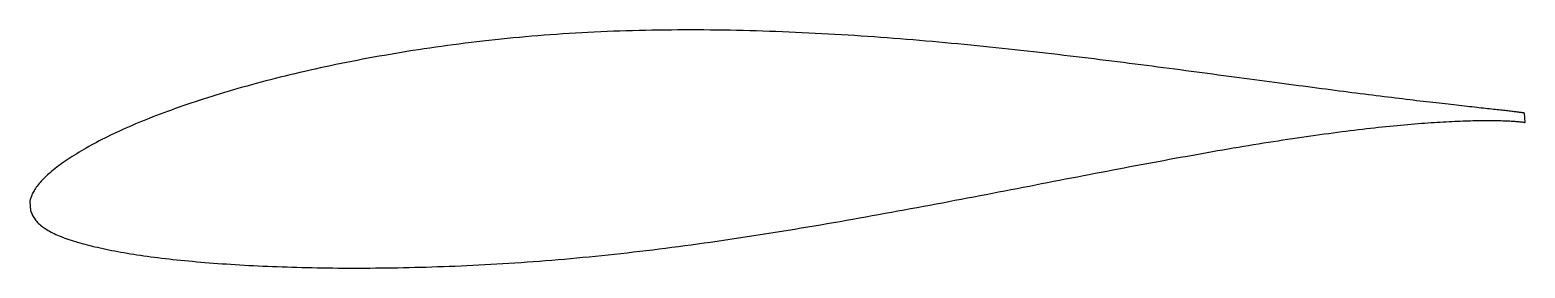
# Model space of a CAD drawing. Header units: metres. Extents: x -22.2 to 45.1, y -4 to 6.7.
import ezdxf

# ---------------------------------------------------------------- set-up
doc = ezdxf.new("R2010")
doc.units = ezdxf.units.M

msp = doc.modelspace()

# ---------------------------------------------------------------- linework, layer by layer
msp.add_lwpolyline([(45.057, 2.941), (45.055, 2.941), (45.051, 2.942), (45.045, 2.944), (45.036, 2.945), (45.024, 2.948), (45.01, 2.95), (44.993, 2.953), (44.973, 2.956), (44.951, 2.959), (44.927, 2.963), (44.9, 2.967), (44.87, 2.971), (44.838, 2.975), (44.803, 2.98), (44.765, 2.984), (44.725, 2.989), (44.682, 2.995), (44.637, 3), (44.59, 3.006), (44.539, 3.012), (44.487, 3.018), (44.431, 3.025), (44.373, 3.031), (44.313, 3.038), (44.25, 3.045), (44.184, 3.053), (44.116, 3.06), (44.046, 3.068), (43.973, 3.076), (43.897, 3.084), (43.819, 3.093), (43.739, 3.102), (43.656, 3.111), (43.57, 3.12), (43.482, 3.13), (43.392, 3.14), (43.299, 3.15), (43.204, 3.16), (43.106, 3.171), (43.006, 3.182), (42.903, 3.193), (42.798, 3.205), (42.69, 3.217), (42.58, 3.229), (42.468, 3.241), (42.353, 3.254), (42.236, 3.267), (42.117, 3.28), (41.995, 3.294), (41.871, 3.308), (41.744, 3.322), (41.615, 3.337), (41.484, 3.352), (41.35, 3.367), (41.215, 3.382), (41.076, 3.398), (40.936, 3.415), (40.793, 3.431), (40.648, 3.448), (40.501, 3.465), (40.352, 3.483), (40.2, 3.501), (40.046, 3.519), (39.89, 3.538), (39.731, 3.557), (39.571, 3.577), (39.408, 3.596), (39.243, 3.617), (39.076, 3.637), (38.907, 3.658), (38.735, 3.679), (38.562, 3.701), (38.386, 3.723), (38.209, 3.745), (38.029, 3.768), (37.847, 3.79), (37.663, 3.814), (37.477, 3.837), (37.289, 3.861), (37.099, 3.886), (36.908, 3.91), (36.714, 3.935), (36.518, 3.96), (36.32, 3.986), (36.12, 4.012), (35.919, 4.038), (35.715, 4.065), (35.51, 4.092), (35.303, 4.119), (35.093, 4.146), (34.883, 4.174), (34.67, 4.202), (34.455, 4.231), (34.239, 4.259), (34.021, 4.288), (33.801, 4.318), (33.579, 4.347), (33.356, 4.377), (33.131, 4.407), (32.904, 4.437), (32.676, 4.468), (32.445, 4.498), (32.214, 4.529), (31.981, 4.56), (31.746, 4.591), (31.509, 4.623), (31.271, 4.655), (31.032, 4.687), (30.79, 4.719), (30.548, 4.751), (30.304, 4.784), (30.058, 4.816), (29.811, 4.849), (29.563, 4.882), (29.313, 4.915), (29.062, 4.947), (28.809, 4.98), (28.555, 5.014), (28.3, 5.047), (28.043, 5.08), (27.786, 5.113), (27.526, 5.146), (27.266, 5.179), (27.005, 5.212), (26.742, 5.246), (26.478, 5.279), (26.213, 5.312), (25.946, 5.345), (25.679, 5.378), (25.41, 5.41), (25.141, 5.443), (24.87, 5.476), (24.599, 5.508), (24.326, 5.54), (24.052, 5.573), (23.777, 5.604), (23.502, 5.636), (23.225, 5.667), (22.948, 5.699), (22.669, 5.73), (22.39, 5.761), (22.11, 5.791), (21.829, 5.822), (21.548, 5.851), (21.265, 5.881), (20.982, 5.911), (20.698, 5.94), (20.414, 5.968), (20.128, 5.997), (19.842, 6.024), (19.556, 6.052), (19.268, 6.079), (18.981, 6.106), (18.692, 6.132), (18.403, 6.157), (18.114, 6.183), (17.824, 6.208), (17.533, 6.232), (17.242, 6.256), (16.951, 6.279), (16.659, 6.301), (16.367, 6.324), (16.075, 6.346), (15.782, 6.367), (15.488, 6.387), (15.195, 6.407), (14.901, 6.426), (14.607, 6.445), (14.313, 6.463), (14.018, 6.481), (13.724, 6.498), (13.429, 6.514), (13.134, 6.529), (12.839, 6.544), (12.544, 6.558), (12.249, 6.572), (11.953, 6.585), (11.658, 6.597), (11.363, 6.608), (11.067, 6.619), (10.772, 6.629), (10.477, 6.638), (10.182, 6.646), (9.887, 6.653), (9.592, 6.66), (9.298, 6.666), (9.003, 6.671), (8.709, 6.675), (8.415, 6.679), (8.121, 6.681), (7.828, 6.683), (7.534, 6.684), (7.242, 6.683), (6.949, 6.682), (6.657, 6.68), (6.365, 6.678), (6.074, 6.674), (5.783, 6.669), (5.492, 6.664), (5.203, 6.657), (4.913, 6.65), (4.624, 6.641), (4.336, 6.632), (4.048, 6.622), (3.761, 6.61), (3.474, 6.598), (3.188, 6.585), (2.903, 6.57), (2.618, 6.555), (2.335, 6.539), (2.051, 6.521), (1.769, 6.503), (1.487, 6.484), (1.206, 6.464), (0.926, 6.443), (0.647, 6.421), (0.369, 6.398), (0.091, 6.374), (-0.185, 6.349), (-0.461, 6.324), (-0.736, 6.297), (-1.01, 6.269), (-1.282, 6.24), (-1.554, 6.211), (-1.825, 6.18), (-2.095, 6.149), (-2.363, 6.117), (-2.631, 6.084), (-2.898, 6.05), (-3.163, 6.015), (-3.427, 5.98), (-3.69, 5.944), (-3.952, 5.907), (-4.213, 5.869), (-4.473, 5.83), (-4.731, 5.791), (-4.988, 5.751), (-5.244, 5.71), (-5.498, 5.669), (-5.751, 5.627), (-6.003, 5.584), (-6.254, 5.54), (-6.503, 5.497), (-6.751, 5.452), (-6.997, 5.407), (-7.242, 5.361), (-7.485, 5.315), (-7.727, 5.268), (-7.968, 5.22), (-8.207, 5.172), (-8.445, 5.124), (-8.681, 5.074), (-8.915, 5.024), (-9.148, 4.974), (-9.379, 4.923), (-9.609, 4.872), (-9.837, 4.82), (-10.064, 4.767), (-10.289, 4.714), (-10.512, 4.661), (-10.733, 4.607), (-10.953, 4.553), (-11.171, 4.498), (-11.388, 4.443), (-11.602, 4.387), (-11.815, 4.331), (-12.026, 4.274), (-12.236, 4.217), (-12.443, 4.16), (-12.649, 4.103), (-12.853, 4.045), (-13.054, 3.987), (-13.255, 3.928), (-13.453, 3.869), (-13.649, 3.81), (-13.843, 3.75), (-14.036, 3.691), (-14.226, 3.631), (-14.415, 3.57), (-14.602, 3.51), (-14.786, 3.449), (-14.969, 3.388), (-15.149, 3.327), (-15.328, 3.265), (-15.505, 3.203), (-15.679, 3.142), (-15.851, 3.08), (-16.022, 3.017), (-16.19, 2.955), (-16.356, 2.892), (-16.52, 2.83), (-16.682, 2.767), (-16.842, 2.704), (-17, 2.641), (-17.155, 2.578), (-17.308, 2.515), (-17.459, 2.452), (-17.608, 2.388), (-17.755, 2.325), (-17.9, 2.261), (-18.042, 2.198), (-18.182, 2.134), (-18.32, 2.07), (-18.455, 2.007), (-18.588, 1.943), (-18.719, 1.879), (-18.848, 1.815), (-18.974, 1.751), (-19.098, 1.687), (-19.22, 1.624), (-19.339, 1.56), (-19.456, 1.496), (-19.571, 1.432), (-19.683, 1.369), (-19.793, 1.305), (-19.901, 1.242), (-20.006, 1.179), (-20.109, 1.116), (-20.21, 1.054), (-20.308, 0.991), (-20.403, 0.929), (-20.497, 0.868), (-20.588, 0.807), (-20.676, 0.746), (-20.762, 0.686), (-20.846, 0.626), (-20.927, 0.566), (-21.006, 0.507), (-21.082, 0.448), (-21.156, 0.39), (-21.227, 0.332), (-21.296, 0.274), (-21.363, 0.217), (-21.427, 0.16), (-21.488, 0.103), (-21.547, 0.047), (-21.604, -0.009), (-21.658, -0.065), (-21.709, -0.12), (-21.758, -0.175), (-21.805, -0.23), (-21.849, -0.284), (-21.89, -0.338), (-21.929, -0.391), (-21.966, -0.444), (-22, -0.496), (-22.031, -0.548), (-22.06, -0.598), (-22.086, -0.648), (-22.11, -0.697), (-22.132, -0.744), (-22.151, -0.791), (-22.167, -0.835), (-22.181, -0.877), (-22.193, -0.916), (-22.202, -0.951), (-22.21, -0.98), (-22.215, -1.004), (-22.218, -1.019), (-22.192, -1.448), (-22.191, -1.452), (-22.186, -1.462), (-22.179, -1.478), (-22.168, -1.502), (-22.155, -1.535), (-22.138, -1.573), (-22.119, -1.615), (-22.097, -1.659), (-22.072, -1.704), (-22.045, -1.749), (-22.015, -1.795), (-21.983, -1.84), (-21.948, -1.885), (-21.911, -1.93), (-21.871, -1.974), (-21.828, -2.017), (-21.783, -2.059), (-21.736, -2.101), (-21.686, -2.142), (-21.634, -2.183), (-21.579, -2.222), (-21.521, -2.261), (-21.461, -2.3), (-21.399, -2.337), (-21.334, -2.374), (-21.267, -2.41), (-21.197, -2.446), (-21.125, -2.481), (-21.05, -2.515), (-20.973, -2.549), (-20.894, -2.582), (-20.812, -2.615), (-20.727, -2.647), (-20.64, -2.679), (-20.551, -2.71), (-20.459, -2.742), (-20.365, -2.772), (-20.269, -2.803), (-20.17, -2.833), (-20.068, -2.863), (-19.964, -2.893), (-19.858, -2.923), (-19.75, -2.952), (-19.639, -2.982), (-19.525, -3.011), (-19.409, -3.039), (-19.291, -3.068), (-19.171, -3.096), (-19.048, -3.124), (-18.923, -3.152), (-18.796, -3.179), (-18.666, -3.206), (-18.534, -3.232), (-18.4, -3.258), (-18.263, -3.284), (-18.125, -3.309), (-17.984, -3.334), (-17.841, -3.358), (-17.695, -3.382), (-17.547, -3.406), (-17.398, -3.429), (-17.246, -3.452), (-17.091, -3.474), (-16.935, -3.496), (-16.776, -3.517), (-16.616, -3.538), (-16.453, -3.559), (-16.288, -3.579), (-16.121, -3.599), (-15.952, -3.618), (-15.781, -3.637), (-15.607, -3.656), (-15.432, -3.674), (-15.255, -3.692), (-15.075, -3.709), (-14.894, -3.726), (-14.71, -3.742), (-14.525, -3.759), (-14.337, -3.774), (-14.148, -3.79), (-13.957, -3.804), (-13.764, -3.819), (-13.569, -3.833), (-13.371, -3.846), (-13.173, -3.859), (-12.972, -3.872), (-12.769, -3.884), (-12.565, -3.896), (-12.358, -3.907), (-12.15, -3.918), (-11.94, -3.929), (-11.729, -3.939), (-11.515, -3.948), (-11.3, -3.957), (-11.083, -3.965), (-10.865, -3.973), (-10.645, -3.981), (-10.423, -3.988), (-10.199, -3.994), (-9.974, -4), (-9.747, -4.006), (-9.518, -4.01), (-9.288, -4.015), (-9.057, -4.018), (-8.824, -4.022), (-8.589, -4.024), (-8.353, -4.027), (-8.115, -4.028), (-7.876, -4.029), (-7.635, -4.03), (-7.393, -4.03), (-7.15, -4.029), (-6.905, -4.027), (-6.659, -4.025), (-6.411, -4.023), (-6.162, -4.02), (-5.912, -4.016), (-5.66, -4.012), (-5.407, -4.007), (-5.153, -4.002), (-4.898, -3.996), (-4.641, -3.989), (-4.383, -3.982), (-4.124, -3.974), (-3.864, -3.966), (-3.603, -3.957), (-3.34, -3.947), (-3.077, -3.937), (-2.812, -3.925), (-2.546, -3.914), (-2.279, -3.901), (-2.012, -3.888), (-1.743, -3.874), (-1.473, -3.859), (-1.202, -3.844), (-0.93, -3.828), (-0.658, -3.811), (-0.384, -3.793), (-0.11, -3.775), (0.165, -3.755), (0.441, -3.736), (0.718, -3.715), (0.996, -3.693), (1.274, -3.67), (1.553, -3.647), (1.833, -3.623), (2.114, -3.598), (2.395, -3.572), (2.677, -3.546), (2.959, -3.518), (3.242, -3.49), (3.526, -3.462), (3.811, -3.432), (4.095, -3.402), (4.381, -3.371), (4.667, -3.339), (4.953, -3.306), (5.24, -3.272), (5.527, -3.238), (5.815, -3.203), (6.103, -3.167), (6.392, -3.131), (6.681, -3.094), (6.97, -3.056), (7.259, -3.017), (7.549, -2.978), (7.839, -2.938), (8.13, -2.898), (8.42, -2.857), (8.711, -2.815), (9.002, -2.773), (9.293, -2.73), (9.585, -2.687), (9.876, -2.643), (10.167, -2.599), (10.459, -2.554), (10.751, -2.508), (11.042, -2.462), (11.334, -2.415), (11.626, -2.369), (11.917, -2.321), (12.209, -2.273), (12.501, -2.225), (12.792, -2.176), (13.083, -2.127), (13.375, -2.078), (13.666, -2.028), (13.957, -1.978), (14.247, -1.928), (14.538, -1.877), (14.828, -1.826), (15.118, -1.775), (15.408, -1.723), (15.697, -1.671), (15.986, -1.619), (16.275, -1.567), (16.563, -1.515), (16.851, -1.462), (17.138, -1.409), (17.425, -1.356), (17.712, -1.303), (17.998, -1.25), (18.284, -1.197), (18.569, -1.143), (18.854, -1.089), (19.138, -1.036), (19.421, -0.982), (19.704, -0.928), (19.986, -0.875), (20.268, -0.821), (20.548, -0.767), (20.829, -0.713), (21.108, -0.659), (21.387, -0.605), (21.665, -0.552), (21.942, -0.498), (22.219, -0.445), (22.494, -0.391), (22.769, -0.338), (23.043, -0.285), (23.316, -0.232), (23.589, -0.179), (23.86, -0.127), (24.13, -0.074), (24.4, -0.022), (24.668, 0.03), (24.936, 0.082), (25.202, 0.133), (25.468, 0.184), (25.732, 0.235), (25.995, 0.285), (26.258, 0.335), (26.519, 0.385), (26.779, 0.435), (27.038, 0.484), (27.295, 0.533), (27.552, 0.581), (27.807, 0.629), (28.061, 0.677), (28.314, 0.724), (28.566, 0.77), (28.816, 0.817), (29.065, 0.863), (29.313, 0.908), (29.559, 0.953), (29.804, 0.997), (30.048, 1.041), (30.29, 1.084), (30.531, 1.127), (30.77, 1.169), (31.008, 1.211), (31.245, 1.252), (31.48, 1.293), (31.714, 1.333), (31.946, 1.373), (32.176, 1.411), (32.405, 1.45), (32.633, 1.487), (32.858, 1.524), (33.083, 1.561), (33.305, 1.597), (33.526, 1.632), (33.746, 1.666), (33.963, 1.7), (34.179, 1.734), (34.394, 1.766), (34.606, 1.798), (34.817, 1.83), (35.026, 1.86), (35.234, 1.891), (35.439, 1.92), (35.643, 1.949), (35.845, 1.977), (36.045, 2.004), (36.243, 2.031), (36.44, 2.057), (36.635, 2.083), (36.827, 2.108), (37.018, 2.132), (37.207, 2.156), (37.394, 2.179), (37.579, 2.201), (37.762, 2.222), (37.943, 2.243), (38.122, 2.264), (38.299, 2.283), (38.474, 2.302), (38.647, 2.321), (38.819, 2.339), (38.987, 2.356), (39.154, 2.373), (39.319, 2.388), (39.482, 2.404), (39.643, 2.419), (39.801, 2.433), (39.957, 2.446), (40.112, 2.459), (40.264, 2.471), (40.414, 2.483), (40.561, 2.494), (40.707, 2.504), (40.85, 2.514), (40.991, 2.524), (41.13, 2.533), (41.267, 2.541), (41.401, 2.549), (41.533, 2.556), (41.663, 2.563), (41.791, 2.569), (41.916, 2.575), (42.039, 2.58), (42.16, 2.585), (42.278, 2.589), (42.394, 2.593), (42.508, 2.597), (42.62, 2.6), (42.729, 2.602), (42.835, 2.605), (42.939, 2.606), (43.041, 2.608), (43.141, 2.609), (43.238, 2.61), (43.333, 2.61), (43.425, 2.61), (43.515, 2.61), (43.602, 2.609), (43.687, 2.609), (43.77, 2.607), (43.85, 2.606), (43.927, 2.604), (44.002, 2.603), (44.075, 2.6), (44.145, 2.598), (44.213, 2.596), (44.278, 2.593), (44.341, 2.59), (44.401, 2.587), (44.459, 2.584), (44.514, 2.58), (44.566, 2.577), (44.616, 2.574), (44.664, 2.57), (44.709, 2.567), (44.752, 2.563), (44.792, 2.559), (44.829, 2.556), (44.864, 2.552), (44.896, 2.549), (44.926, 2.545), (44.953, 2.542), (44.978, 2.539), (45, 2.535), (45.019, 2.533), (45.036, 2.53), (45.05, 2.527), (45.062, 2.525), (45.071, 2.523), (45.078, 2.522), (45.081, 2.521), (45.083, 2.52)], close=True)

doc.saveas('drawing.dxf')
